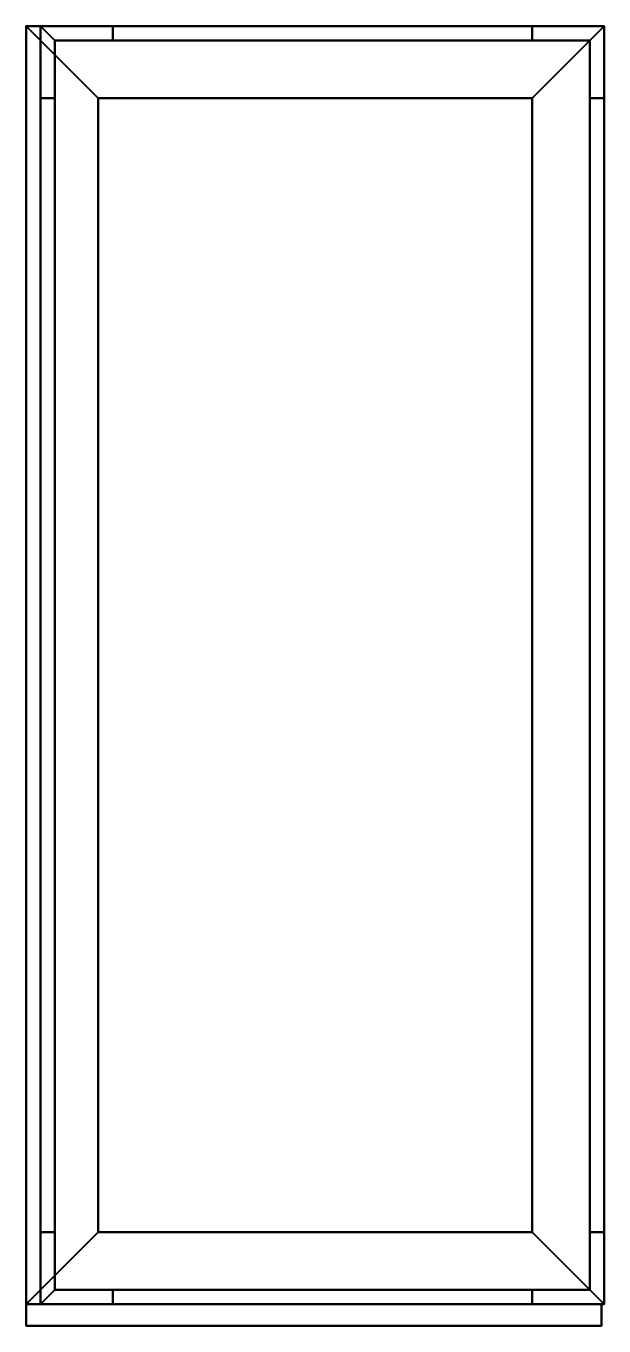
# Model space of a CAD drawing. Header units: millimetres. Extents: x -3275 to 3275, y -1040 to 450.
# Drawn here: x -3275 to -2875, y -450 to 450 of the extents above; entities that cross this region are included whole.
import ezdxf

# ---------------------------------------------------------------- set-up
doc = ezdxf.new("R2010")
doc.units = ezdxf.units.MM
doc.layers.add('I-FURN-PNLS', color=7, linetype='Continuous', lineweight=40)

msp = doc.modelspace()

# ---------------------------------------------------------------- meshes
at = {"layer": 'I-FURN-PNLS', "color": 7, "true_color": 0xf5f5f3}
mesh = msp.add_polyface(dxfattribs=at)
corners = [(-2875, 450, 150), (-3275, 450, 150), (-3275, -435, 150), (-2875, -435, 150), (-2925, -385, 150), (-3225, -385, 150), (-3225, 400, 150), (-2925, 400, 150)]
mesh.append_faces([[corners[k] for k in face] for face in [(0, 7, 4, 3), (3, 4, 5, 2)]], dxfattribs={"vtx0": -1, "vtx2": -1, "color": 7})
mesh.append_faces([[corners[k] for k in face] for face in [(6, 7, 0, 1), (5, 6, 1, 2)]], dxfattribs={"vtx1": -1, "vtx3": -1, "color": 7})
mesh = msp.add_polyface(dxfattribs=at)
corners = [(-2875, 450), (-2875, -435), (-3275, -435), (-3275, 450), (-2925, -385), (-2925, 400), (-3225, 400), (-3225, -385)]
mesh.append_faces([[corners[k] for k in face] for face in [(3, 6, 7, 2), (2, 7, 4, 1)]], dxfattribs={"vtx0": -1, "vtx2": -1, "color": 7})
mesh.append_faces([[corners[k] for k in face] for face in [(5, 6, 3, 0), (4, 5, 0, 1)]], dxfattribs={"vtx1": -1, "vtx3": -1, "color": 7})
mesh = msp.add_polyface(dxfattribs=at)
corners = [(-3275, 450, 150), (-2875, 450, 150), (-2875, 450), (-3275, 450)]
mesh.append_faces([[corners[k] for k in face] for face in [(0, 1, 2, 3)]], dxfattribs={"color": 7})
mesh = msp.add_polyface(dxfattribs=at)
corners = [(-3275, -435, 150), (-3275, 450, 150), (-3275, 450), (-3275, -435)]
mesh.append_faces([[corners[k] for k in face] for face in [(0, 1, 2, 3)]], dxfattribs={"color": 7})
mesh = msp.add_polyface(dxfattribs=at)
corners = [(-3265, 450, 2200), (-3275, 450, 2200), (-3275, -435, 2200), (-3265, -435, 2200)]
mesh.append_faces([[corners[k] for k in face] for face in [(2, 3, 0, 1)]], dxfattribs={"color": 7})
mesh = msp.add_polyface(dxfattribs=at)
corners = [(-3265, 450), (-3265, -435), (-3275, -435), (-3275, 450)]
mesh.append_faces([[corners[k] for k in face] for face in [(2, 3, 0, 1)]], dxfattribs={"color": 7})
mesh = msp.add_polyface(dxfattribs=at)
corners = [(-3275, 450, 2200), (-3265, 450, 2200), (-3265, 450), (-3275, 450)]
mesh.append_faces([[corners[k] for k in face] for face in [(0, 1, 2, 3)]], dxfattribs={"color": 7})
mesh = msp.add_polyface(dxfattribs=at)
corners = [(-3275, -435, 2200), (-3275, 450, 2200), (-3275, 450), (-3275, -435)]
mesh.append_faces([[corners[k] for k in face] for face in [(0, 1, 2, 3)]], dxfattribs={"color": 7})
mesh = msp.add_polyface(dxfattribs=at)
corners = [(-2925, 450, 2175), (-2925, 440, 2175), (-2885, 440, 2175), (-2885, 400, 2175), (-2875, 400, 2175), (-2875, 450, 2175), (-2925, -435, 2175), (-2875, -435, 2175), (-2875, -385, 2175), (-2885, -385, 2175), (-2885, -425, 2175), (-2925, -425, 2175), (-3215, 450, 2175), (-3265, 450, 2175), (-3265, 400, 2175), (-3255, 400, 2175), (-3255, 440, 2175), (-3215, 440, 2175), (-3215, -435, 2175), (-3215, -425, 2175), (-3255, -425, 2175), (-3255, -385, 2175), (-3265, -385, 2175), (-3265, -435, 2175)]
mesh.append_faces([[corners[k] for k in face] for face in [(2, 5, 0, 1), (16, 13, 14, 15), (20, 23, 18, 19)]], dxfattribs={"vtx0": -1, "color": 7})
mesh.append_faces([[corners[k] for k in face] for face in [(4, 5, 2, 3), (6, 7, 10, 11), (12, 13, 16, 17)]], dxfattribs={"vtx1": -1, "color": 7})
mesh.append_faces([[corners[k] for k in face] for face in [(8, 9, 10, 7)]], dxfattribs={"vtx2": -1, "color": 7})
mesh.append_faces([[corners[k] for k in face] for face in [(20, 21, 22, 23)]], dxfattribs={"vtx3": -1, "color": 7})
mesh = msp.add_polyface(dxfattribs=at)
corners = [(-2925, 450, 150), (-2875, 450, 150), (-2875, 400, 150), (-2885, 400, 150), (-2885, 440, 150), (-2925, 440, 150), (-2925, -435, 150), (-2925, -425, 150), (-2885, -425, 150), (-2885, -385, 150), (-2875, -385, 150), (-2875, -435, 150), (-3215, 450, 150), (-3215, 440, 150), (-3255, 440, 150), (-3255, 400, 150), (-3265, 400, 150), (-3265, 450, 150), (-3215, -435, 150), (-3265, -435, 150), (-3265, -385, 150), (-3255, -385, 150), (-3255, -425, 150), (-3215, -425, 150)]
mesh.append_faces([[corners[k] for k in face] for face in [(8, 11, 6, 7), (14, 17, 12, 13), (22, 19, 20, 21)]], dxfattribs={"vtx0": -1, "color": 7})
mesh.append_faces([[corners[k] for k in face] for face in [(0, 1, 4, 5), (10, 11, 8, 9), (18, 19, 22, 23)]], dxfattribs={"vtx1": -1, "color": 7})
mesh.append_faces([[corners[k] for k in face] for face in [(2, 3, 4, 1)]], dxfattribs={"vtx2": -1, "color": 7})
mesh.append_faces([[corners[k] for k in face] for face in [(14, 15, 16, 17)]], dxfattribs={"vtx3": -1, "color": 7})
mesh = msp.add_polyface(dxfattribs=at)
corners = [(-3265, 450, 2175), (-3215, 450, 2175), (-3215, 450, 150), (-3265, 450, 150)]
mesh.append_faces([[corners[k] for k in face] for face in [(0, 1, 2, 3)]], dxfattribs={"color": 7})
mesh = msp.add_polyface(dxfattribs=at)
corners = [(-3265, 400, 2175), (-3265, 450, 2175), (-3265, 450, 150), (-3265, 400, 150)]
mesh.append_faces([[corners[k] for k in face] for face in [(0, 1, 2, 3)]], dxfattribs={"color": 7})
mesh = msp.add_polyface(dxfattribs=at)
corners = [(-3265, 450, 2200), (-3265, -435, 2200), (-2875, -435, 2200), (-2875, 450, 2200)]
mesh.append_faces([[corners[k] for k in face] for face in [(2, 3, 0, 1)]], dxfattribs={"color": 7})
mesh = msp.add_polyface(dxfattribs=at)
corners = [(-3265, 450, 2175), (-2875, 450, 2175), (-2875, -435, 2175), (-3265, -435, 2175)]
mesh.append_faces([[corners[k] for k in face] for face in [(1, 2, 3, 0)]], dxfattribs={"color": 7})
mesh = msp.add_polyface(dxfattribs=at)
corners = [(-3265, -435, 2200), (-3265, 450, 2200), (-3265, 450, 2175), (-3265, -435, 2175)]
mesh.append_faces([[corners[k] for k in face] for face in [(0, 1, 2, 3)]], dxfattribs={"color": 7})
mesh = msp.add_polyface(dxfattribs=at)
corners = [(-3265, 450, 2200), (-2875, 450, 2200), (-2875, 450, 2175), (-3265, 450, 2175)]
mesh.append_faces([[corners[k] for k in face] for face in [(0, 1, 2, 3)]], dxfattribs={"color": 7})
mesh = msp.add_polyface(dxfattribs=at)
corners = [(-3265, 450, 2200), (-3265, -435, 2200), (-3265, -435), (-3265, 450)]
mesh.append_faces([[corners[k] for k in face] for face in [(0, 1, 2, 3)]], dxfattribs={"color": 7})
mesh = msp.add_polyface(dxfattribs=at)
corners = [(-3215, 450, 2175), (-3215, 440, 2175), (-3215, 440, 150), (-3215, 450, 150)]
mesh.append_faces([[corners[k] for k in face] for face in [(0, 1, 2, 3)]], dxfattribs={"color": 7})
mesh = msp.add_polyface(dxfattribs=at)
corners = [(-2925, 450, 2175), (-2875, 450, 2175), (-2875, 450, 150), (-2925, 450, 150)]
mesh.append_faces([[corners[k] for k in face] for face in [(0, 1, 2, 3)]], dxfattribs={"color": 7})
mesh = msp.add_polyface(dxfattribs=at)
corners = [(-2925, 440, 2175), (-2925, 450, 2175), (-2925, 450, 150), (-2925, 440, 150)]
mesh.append_faces([[corners[k] for k in face] for face in [(0, 1, 2, 3)]], dxfattribs={"color": 7})
mesh = msp.add_polyface(dxfattribs=at)
corners = [(-3255, 440, 2175), (-3255, 400, 2175), (-3255, 400, 150), (-3255, 440, 150)]
mesh.append_faces([[corners[k] for k in face] for face in [(3, 0, 1, 2)]], dxfattribs={"color": 7})
mesh = msp.add_polyface(dxfattribs=at)
corners = [(-3215, 440, 2175), (-3255, 440, 2175), (-3255, 440, 150), (-3215, 440, 150)]
mesh.append_faces([[corners[k] for k in face] for face in [(3, 0, 1, 2)]], dxfattribs={"color": 7})
mesh = msp.add_polyface(dxfattribs=at)
corners = [(-3255, 440, 680), (-3255, -425, 680), (-2885, -425, 680), (-2885, 440, 680)]
mesh.append_faces([[corners[k] for k in face] for face in [(3, 0, 1, 2)]], dxfattribs={"color": 7})
mesh = msp.add_polyface(dxfattribs=at)
corners = [(-3255, 440, 655), (-2885, 440, 655), (-2885, -425, 655), (-3255, -425, 655)]
mesh.append_faces([[corners[k] for k in face] for face in [(2, 3, 0, 1)]], dxfattribs={"color": 7})
mesh = msp.add_polyface(dxfattribs=at)
corners = [(-3255, -425, 680), (-3255, 440, 680), (-3255, 440, 655), (-3255, -425, 655)]
mesh.append_faces([[corners[k] for k in face] for face in [(0, 1, 2, 3)]], dxfattribs={"color": 7})
mesh = msp.add_polyface(dxfattribs=at)
corners = [(-3255, 440, 680), (-2885, 440, 680), (-2885, 440, 655), (-3255, 440, 655)]
mesh.append_faces([[corners[k] for k in face] for face in [(0, 1, 2, 3)]], dxfattribs={"color": 7})
mesh = msp.add_polyface(dxfattribs=at)
corners = [(-3255, 440, 1060), (-3255, -425, 1060), (-2885, -425, 1060), (-2885, 440, 1060)]
mesh.append_faces([[corners[k] for k in face] for face in [(3, 0, 1, 2)]], dxfattribs={"color": 7})
mesh = msp.add_polyface(dxfattribs=at)
corners = [(-3255, 440, 1035), (-2885, 440, 1035), (-2885, -425, 1035), (-3255, -425, 1035)]
mesh.append_faces([[corners[k] for k in face] for face in [(2, 3, 0, 1)]], dxfattribs={"color": 7})
mesh = msp.add_polyface(dxfattribs=at)
corners = [(-3255, -425, 1060), (-3255, 440, 1060), (-3255, 440, 1035), (-3255, -425, 1035)]
mesh.append_faces([[corners[k] for k in face] for face in [(0, 1, 2, 3)]], dxfattribs={"color": 7})
mesh = msp.add_polyface(dxfattribs=at)
corners = [(-3255, 440, 1060), (-2885, 440, 1060), (-2885, 440, 1035), (-3255, 440, 1035)]
mesh.append_faces([[corners[k] for k in face] for face in [(0, 1, 2, 3)]], dxfattribs={"color": 7})
mesh = msp.add_polyface(dxfattribs=at)
corners = [(-3255, 440, 1440), (-3255, -425, 1440), (-2885, -425, 1440), (-2885, 440, 1440)]
mesh.append_faces([[corners[k] for k in face] for face in [(3, 0, 1, 2)]], dxfattribs={"color": 7})
mesh = msp.add_polyface(dxfattribs=at)
corners = [(-3255, 440, 1415), (-2885, 440, 1415), (-2885, -425, 1415), (-3255, -425, 1415)]
mesh.append_faces([[corners[k] for k in face] for face in [(2, 3, 0, 1)]], dxfattribs={"color": 7})
mesh = msp.add_polyface(dxfattribs=at)
corners = [(-3255, -425, 1440), (-3255, 440, 1440), (-3255, 440, 1415), (-3255, -425, 1415)]
mesh.append_faces([[corners[k] for k in face] for face in [(0, 1, 2, 3)]], dxfattribs={"color": 7})
mesh = msp.add_polyface(dxfattribs=at)
corners = [(-3255, 440, 1440), (-2885, 440, 1440), (-2885, 440, 1415), (-3255, 440, 1415)]
mesh.append_faces([[corners[k] for k in face] for face in [(0, 1, 2, 3)]], dxfattribs={"color": 7})
mesh = msp.add_polyface(dxfattribs=at)
corners = [(-3255, 440, 1820), (-3255, -425, 1820), (-2885, -425, 1820), (-2885, 440, 1820)]
mesh.append_faces([[corners[k] for k in face] for face in [(3, 0, 1, 2)]], dxfattribs={"color": 7})
mesh = msp.add_polyface(dxfattribs=at)
corners = [(-3255, 440, 1795), (-2885, 440, 1795), (-2885, -425, 1795), (-3255, -425, 1795)]
mesh.append_faces([[corners[k] for k in face] for face in [(2, 3, 0, 1)]], dxfattribs={"color": 7})
mesh = msp.add_polyface(dxfattribs=at)
corners = [(-3255, -425, 1820), (-3255, 440, 1820), (-3255, 440, 1795), (-3255, -425, 1795)]
mesh.append_faces([[corners[k] for k in face] for face in [(0, 1, 2, 3)]], dxfattribs={"color": 7})
mesh = msp.add_polyface(dxfattribs=at)
corners = [(-3255, 440, 1820), (-2885, 440, 1820), (-2885, 440, 1795), (-3255, 440, 1795)]
mesh.append_faces([[corners[k] for k in face] for face in [(0, 1, 2, 3)]], dxfattribs={"color": 7})
mesh = msp.add_polyface(dxfattribs=at)
corners = [(-3255, 440, 173.99), (-3255, -425, 173.99), (-2885, -425, 173.99), (-2885, 440, 173.99)]
mesh.append_faces([[corners[k] for k in face] for face in [(3, 0, 1, 2)]], dxfattribs={"color": 7})
mesh = msp.add_polyface(dxfattribs=at)
corners = [(-3255, 440, 148.99), (-2885, 440, 148.99), (-2885, -425, 148.99), (-3255, -425, 148.99)]
mesh.append_faces([[corners[k] for k in face] for face in [(2, 3, 0, 1)]], dxfattribs={"color": 7})
mesh = msp.add_polyface(dxfattribs=at)
corners = [(-3255, -425, 173.99), (-3255, 440, 173.99), (-3255, 440, 148.99), (-3255, -425, 148.99)]
mesh.append_faces([[corners[k] for k in face] for face in [(0, 1, 2, 3)]], dxfattribs={"color": 7})
mesh = msp.add_polyface(dxfattribs=at)
corners = [(-3255, 440, 173.99), (-2885, 440, 173.99), (-2885, 440, 148.99), (-3255, 440, 148.99)]
mesh.append_faces([[corners[k] for k in face] for face in [(0, 1, 2, 3)]], dxfattribs={"color": 7})
mesh = msp.add_polyface(dxfattribs=at)
corners = [(-2885, 440, 2175), (-2925, 440, 2175), (-2925, 440, 150), (-2885, 440, 150)]
mesh.append_faces([[corners[k] for k in face] for face in [(3, 0, 1, 2)]], dxfattribs={"color": 7})
mesh = msp.add_polyface(dxfattribs=at)
corners = [(-2885, 400, 2175), (-2885, 440, 2175), (-2885, 440, 150), (-2885, 400, 150)]
mesh.append_faces([[corners[k] for k in face] for face in [(3, 0, 1, 2)]], dxfattribs={"color": 7})
mesh = msp.add_polyface(dxfattribs=at)
corners = [(-2885, 440, 680), (-2885, -425, 680), (-2885, -425, 655), (-2885, 440, 655)]
mesh.append_faces([[corners[k] for k in face] for face in [(0, 1, 2, 3)]], dxfattribs={"color": 7})
mesh = msp.add_polyface(dxfattribs=at)
corners = [(-2885, 440, 1060), (-2885, -425, 1060), (-2885, -425, 1035), (-2885, 440, 1035)]
mesh.append_faces([[corners[k] for k in face] for face in [(0, 1, 2, 3)]], dxfattribs={"color": 7})
mesh = msp.add_polyface(dxfattribs=at)
corners = [(-2885, 440, 1440), (-2885, -425, 1440), (-2885, -425, 1415), (-2885, 440, 1415)]
mesh.append_faces([[corners[k] for k in face] for face in [(0, 1, 2, 3)]], dxfattribs={"color": 7})
mesh = msp.add_polyface(dxfattribs=at)
corners = [(-2885, 440, 1820), (-2885, -425, 1820), (-2885, -425, 1795), (-2885, 440, 1795)]
mesh.append_faces([[corners[k] for k in face] for face in [(0, 1, 2, 3)]], dxfattribs={"color": 7})
mesh = msp.add_polyface(dxfattribs=at)
corners = [(-2885, 440, 173.99), (-2885, -425, 173.99), (-2885, -425, 148.99), (-2885, 440, 148.99)]
mesh.append_faces([[corners[k] for k in face] for face in [(0, 1, 2, 3)]], dxfattribs={"color": 7})
mesh = msp.add_polyface(dxfattribs=at)
corners = [(-3255, 400, 2175), (-3265, 400, 2175), (-3265, 400, 150), (-3255, 400, 150)]
mesh.append_faces([[corners[k] for k in face] for face in [(3, 0, 1, 2)]], dxfattribs={"color": 7})
mesh = msp.add_polyface(dxfattribs=at)
corners = [(-3225, 400, 150), (-3225, -385, 150), (-3225, -385), (-3225, 400)]
mesh.append_faces([[corners[k] for k in face] for face in [(0, 1, 2, 3)]], dxfattribs={"color": 7})
mesh = msp.add_polyface(dxfattribs=at)
corners = [(-2925, 400, 150), (-3225, 400, 150), (-3225, 400), (-2925, 400)]
mesh.append_faces([[corners[k] for k in face] for face in [(0, 1, 2, 3)]], dxfattribs={"color": 7})
mesh = msp.add_polyface(dxfattribs=at)
corners = [(-2925, -385, 150), (-2925, 400, 150), (-2925, 400), (-2925, -385)]
mesh.append_faces([[corners[k] for k in face] for face in [(0, 1, 2, 3)]], dxfattribs={"color": 7})
mesh = msp.add_polyface(dxfattribs=at)
corners = [(-2875, 400, 2175), (-2885, 400, 2175), (-2885, 400, 150), (-2875, 400, 150)]
mesh.append_faces([[corners[k] for k in face] for face in [(3, 0, 1, 2)]], dxfattribs={"color": 7})
mesh = msp.add_polyface(dxfattribs=at)
corners = [(-3265, -385, 2175), (-3255, -385, 2175), (-3255, -385, 150), (-3265, -385, 150)]
mesh.append_faces([[corners[k] for k in face] for face in [(3, 0, 1, 2)]], dxfattribs={"color": 7})
mesh = msp.add_polyface(dxfattribs=at)
corners = [(-3265, -435, 2175), (-3265, -385, 2175), (-3265, -385, 150), (-3265, -435, 150)]
mesh.append_faces([[corners[k] for k in face] for face in [(0, 1, 2, 3)]], dxfattribs={"color": 7})
mesh = msp.add_polyface(dxfattribs=at)
corners = [(-3255, -385, 2175), (-3255, -425, 2175), (-3255, -425, 150), (-3255, -385, 150)]
mesh.append_faces([[corners[k] for k in face] for face in [(3, 0, 1, 2)]], dxfattribs={"color": 7})
mesh = msp.add_polyface(dxfattribs=at)
corners = [(-3225, -385, 150), (-2925, -385, 150), (-2925, -385), (-3225, -385)]
mesh.append_faces([[corners[k] for k in face] for face in [(0, 1, 2, 3)]], dxfattribs={"color": 7})
mesh = msp.add_polyface(dxfattribs=at)
corners = [(-2885, -385, 2175), (-2875, -385, 2175), (-2875, -385, 150), (-2885, -385, 150)]
mesh.append_faces([[corners[k] for k in face] for face in [(3, 0, 1, 2)]], dxfattribs={"color": 7})
mesh = msp.add_polyface(dxfattribs=at)
corners = [(-2885, -425, 2175), (-2885, -385, 2175), (-2885, -385, 150), (-2885, -425, 150)]
mesh.append_faces([[corners[k] for k in face] for face in [(3, 0, 1, 2)]], dxfattribs={"color": 7})
mesh = msp.add_polyface(dxfattribs=at)
corners = [(-3255, -425, 2175), (-3215, -425, 2175), (-3215, -425, 150), (-3255, -425, 150)]
mesh.append_faces([[corners[k] for k in face] for face in [(3, 0, 1, 2)]], dxfattribs={"color": 7})
mesh = msp.add_polyface(dxfattribs=at)
corners = [(-2885, -425, 680), (-3255, -425, 680), (-3255, -425, 655), (-2885, -425, 655)]
mesh.append_faces([[corners[k] for k in face] for face in [(0, 1, 2, 3)]], dxfattribs={"color": 7})
mesh = msp.add_polyface(dxfattribs=at)
corners = [(-2885, -425, 1060), (-3255, -425, 1060), (-3255, -425, 1035), (-2885, -425, 1035)]
mesh.append_faces([[corners[k] for k in face] for face in [(0, 1, 2, 3)]], dxfattribs={"color": 7})
mesh = msp.add_polyface(dxfattribs=at)
corners = [(-2885, -425, 1440), (-3255, -425, 1440), (-3255, -425, 1415), (-2885, -425, 1415)]
mesh.append_faces([[corners[k] for k in face] for face in [(0, 1, 2, 3)]], dxfattribs={"color": 7})
mesh = msp.add_polyface(dxfattribs=at)
corners = [(-2885, -425, 1820), (-3255, -425, 1820), (-3255, -425, 1795), (-2885, -425, 1795)]
mesh.append_faces([[corners[k] for k in face] for face in [(0, 1, 2, 3)]], dxfattribs={"color": 7})
mesh = msp.add_polyface(dxfattribs=at)
corners = [(-2885, -425, 173.99), (-3255, -425, 173.99), (-3255, -425, 148.99), (-2885, -425, 148.99)]
mesh.append_faces([[corners[k] for k in face] for face in [(0, 1, 2, 3)]], dxfattribs={"color": 7})
mesh = msp.add_polyface(dxfattribs=at)
corners = [(-3215, -425, 2175), (-3215, -435, 2175), (-3215, -435, 150), (-3215, -425, 150)]
mesh.append_faces([[corners[k] for k in face] for face in [(0, 1, 2, 3)]], dxfattribs={"color": 7})
mesh = msp.add_polyface(dxfattribs=at)
corners = [(-2925, -425, 2175), (-2885, -425, 2175), (-2885, -425, 150), (-2925, -425, 150)]
mesh.append_faces([[corners[k] for k in face] for face in [(3, 0, 1, 2)]], dxfattribs={"color": 7})
mesh = msp.add_polyface(dxfattribs=at)
corners = [(-2925, -435, 2175), (-2925, -425, 2175), (-2925, -425, 150), (-2925, -435, 150)]
mesh.append_faces([[corners[k] for k in face] for face in [(0, 1, 2, 3)]], dxfattribs={"color": 7})
mesh = msp.add_polyface(dxfattribs=at)
corners = [(-2875, -435, 150), (-3275, -435, 150), (-3275, -435), (-2875, -435)]
mesh.append_faces([[corners[k] for k in face] for face in [(0, 1, 2, 3)]], dxfattribs={"color": 7})
at = {"layer": 'I-FURN-PNLS', "color": 25, "true_color": 0x866854}
mesh = msp.add_polyface(dxfattribs=at)
corners = [(-3275, -435, 2200), (-3275, -450, 2200), (-2877, -450, 2200), (-2877, -435, 2200)]
mesh.append_faces([[corners[k] for k in face] for face in [(2, 3, 0, 1)]], dxfattribs={"color": 25})
mesh = msp.add_polyface(dxfattribs=at)
corners = [(-3275, -435), (-2877, -435), (-2877, -450), (-3275, -450)]
mesh.append_faces([[corners[k] for k in face] for face in [(1, 2, 3, 0)]], dxfattribs={"color": 25})
mesh = msp.add_polyface(dxfattribs=at)
corners = [(-3275, -450, 2200), (-3275, -435, 2200), (-3275, -435), (-3275, -450)]
mesh.append_faces([[corners[k] for k in face] for face in [(0, 1, 2, 3)]], dxfattribs={"color": 25})
mesh = msp.add_polyface(dxfattribs=at)
corners = [(-3275, -435, 2200), (-2877, -435, 2200), (-2877, -435), (-3275, -435)]
mesh.append_faces([[corners[k] for k in face] for face in [(0, 1, 2, 3)]], dxfattribs={"color": 25})
at = {"layer": 'I-FURN-PNLS', "color": 7, "true_color": 0xf5f5f3}
mesh = msp.add_polyface(dxfattribs=at)
corners = [(-3265, -435, 2200), (-3275, -435, 2200), (-3275, -435), (-3265, -435)]
mesh.append_faces([[corners[k] for k in face] for face in [(0, 1, 2, 3)]], dxfattribs={"color": 7})
mesh = msp.add_polyface(dxfattribs=at)
corners = [(-3215, -435, 2175), (-3265, -435, 2175), (-3265, -435, 150), (-3215, -435, 150)]
mesh.append_faces([[corners[k] for k in face] for face in [(0, 1, 2, 3)]], dxfattribs={"color": 7})
mesh = msp.add_polyface(dxfattribs=at)
corners = [(-2875, -435, 2200), (-3265, -435, 2200), (-3265, -435, 2175), (-2875, -435, 2175)]
mesh.append_faces([[corners[k] for k in face] for face in [(0, 1, 2, 3)]], dxfattribs={"color": 7})
mesh = msp.add_polyface(dxfattribs=at)
corners = [(-2875, -435, 2175), (-2925, -435, 2175), (-2925, -435, 150), (-2875, -435, 150)]
mesh.append_faces([[corners[k] for k in face] for face in [(0, 1, 2, 3)]], dxfattribs={"color": 7})
at = {"layer": 'I-FURN-PNLS', "color": 25, "true_color": 0x866854}
mesh = msp.add_polyface(dxfattribs=at)
corners = [(-2877, -435, 2200), (-2877, -450, 2200), (-2877, -450), (-2877, -435)]
mesh.append_faces([[corners[k] for k in face] for face in [(0, 1, 2, 3)]], dxfattribs={"color": 25})
mesh = msp.add_polyface(dxfattribs=at)
corners = [(-2877, -450, 2200), (-3275, -450, 2200), (-3275, -450), (-2877, -450)]
mesh.append_faces([[corners[k] for k in face] for face in [(0, 1, 2, 3)]], dxfattribs={"color": 25})

doc.saveas('drawing.dxf')
